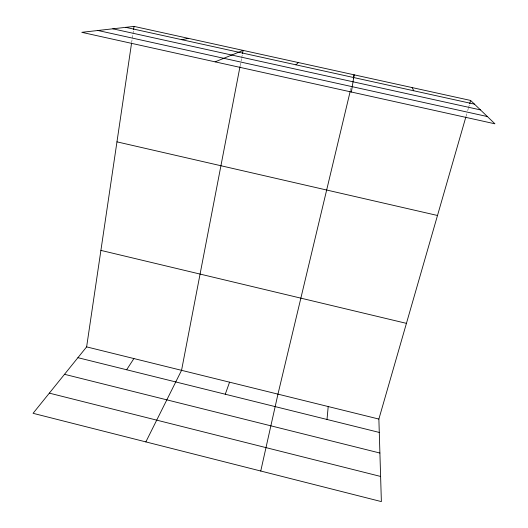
<?xml version="1.0" encoding="UTF-8"?>
<svg xmlns="http://www.w3.org/2000/svg" width="528" height="528" viewBox="0 0 528 528"><rect width="100%" height="100%" fill="white"/><g stroke="black" fill="none" stroke-linecap="round" stroke-linejoin="round"><path stroke-width="0.4" stroke-dasharray="2.64 1.98" d="M131.65 42.583L132.851 34.492M132.97 33.68L133.452 30.446M240.161 65.756L241.567 58.483M241.718 57.671L242.339 54.437M350.341 90.757L351.1 87.569M466.099 116.153L466.778 113.797M467.683 110.656L468.356 108.299M468.587 107.514L469.491 104.372"/><path stroke-width="0.79" d="M327.004 419.463L328.211 406.547M465.874 116.939L378.873 419.06L381.374 501.6L33.073 413.312L86.625 346.883L131.531 43.388M133.571 29.634L134.046 26.4L470.62 100.452L494.927 123.809L81.774 32.327L134.046 26.4M351.371 92.024L354.143 74.824L353.377 78.012M240.009 66.568L181.553 370.326L145.86 441.903M242.497 53.632L243.118 50.398L215.107 61.849M260.746 471.022L277.959 394.139L350.15 91.555M469.715 103.587L470.62 100.452M225.265 394.231L229.568 382.186M126.641 369.765L133.907 358.558M295.924 64.819L298.386 62.555M181.955 39.719L188.344 38.346M125.743 27.344L474.461 104.141M112.82 28.809L480.454 109.903M97.964 30.492L487.364 116.549M116.965 141.854L437.494 215.483M100.901 250.391L406.435 323.36M86.625 346.883L378.873 419.06M77.92 357.68L379.276 432.432M64.515 374.306L379.903 453.044M49.342 393.136L380.609 476.447M412.111 87.575L413.794 90.783"/></g></svg>
